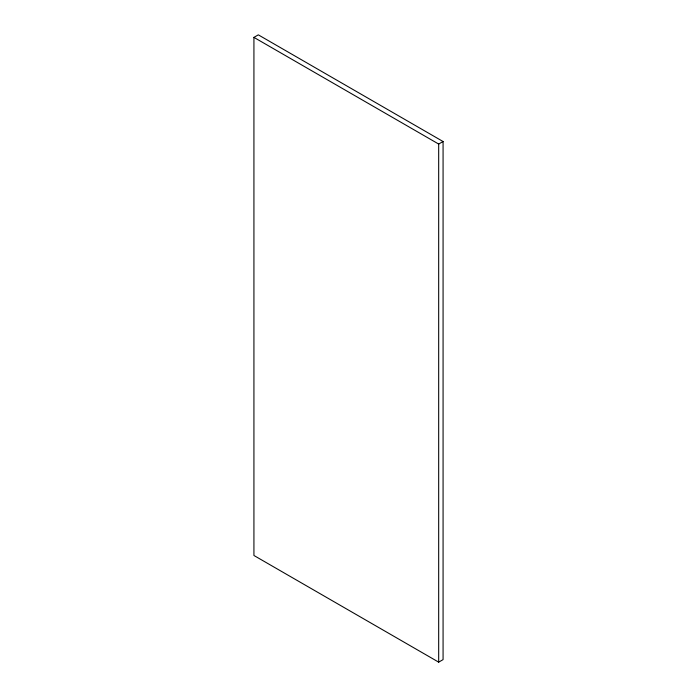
<?xml version="1.0" encoding="UTF-8"?>
<svg xmlns="http://www.w3.org/2000/svg" width="697" height="697" viewBox="0 0 697 697"><rect width="100%" height="100%" fill="white"/><g stroke="black" fill="none" stroke-linecap="round" stroke-linejoin="round"><path stroke-width="1.05" d="M253.926 37.385L258.317 34.85L443.074 141.517L443.074 659.615L438.683 662.15L253.926 555.483L253.926 37.385L438.683 144.052L443.074 141.517M438.683 144.052L438.683 662.15"/></g></svg>
